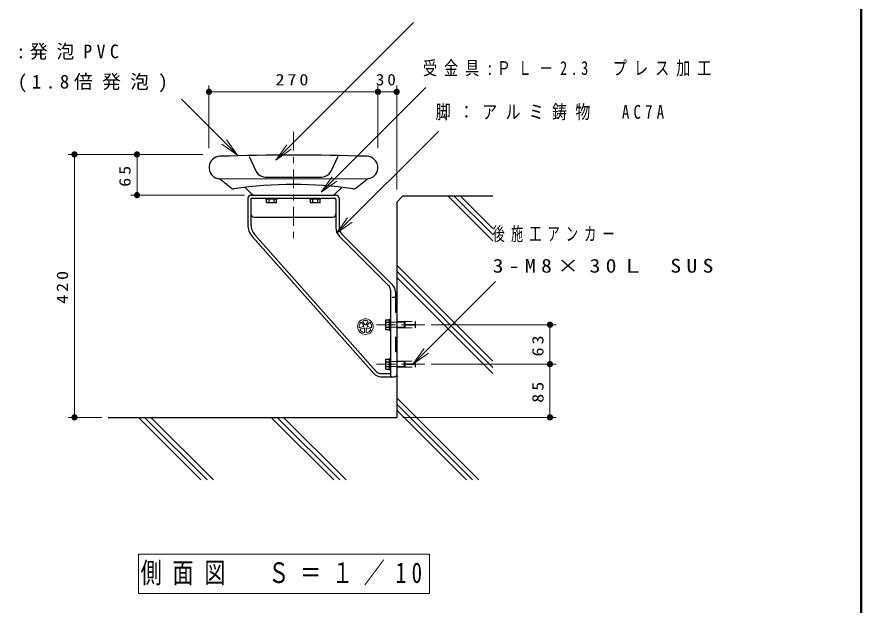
# Model space of a CAD drawing. Units: millimetres on the paper, scale 1:10. Extents: x -365 to 12, y -38 to 257.
# Drawn here: x -134.9 to 0, y 51.6 to 145.5 of the extents above; entities that cross this region are included whole.
import ezdxf

# ---------------------------------------------------------------- set-up
doc = ezdxf.new("R2010")
doc.units = ezdxf.units.MM
for name, pattern in [('USER1', [4.5, 2.5, -2]), ('USER2', [6, 3, -1, 1, -1]), ('USER3', [8, 3, -1, 1, -1, 1, -1])]:
    doc.linetypes.add(name, pattern=pattern)
doc.layers.add('LY_1', color=7, linetype='Continuous', lineweight=25)
doc.layers.add('LY_2', color=7, linetype='Continuous', lineweight=13)
doc.styles.add('ＭＳ ゴシック', font='')
doc.styles.get('ＭＳ ゴシック').set_extended_font_data('MS Gothic')

# ---------------------------------------------------------------- blocks, each defined once
blk = doc.blocks.new('open_arrow')
at = {"color": 0, "linetype": 'Continuous', "lineweight": -2}
blk.add_lwpolyline([(7.5, 1.25), (0, 0), (7.5, -1.25)], dxfattribs=at)
blk = doc.blocks.new('filled_dot')
at = {"color": 0, "linetype": 'Continuous', "lineweight": -2, "const_width": 1.25}
blk.add_lwpolyline([(-0.625, 0, 1), (0.625, 0, 1)], format="xyb", close=True, dxfattribs=at)

msp = doc.modelspace()

# ---------------------------------------------------------------- linework, layer by layer
at = {"layer": 'LY_1', "lineweight": 13}
for p, q in [((-93.558, 122.655), (-71.546, 144.666)), ((-104.234, 124.579), (-104.234, 134.579)), ((-86.287, 117.541), (-69.572, 134.256)), ((-77.234, 124.579), (-77.234, 134.579)), ((-74.234, 117.979), (-74.234, 134.579)), ((-99.69, 123.454), (-108.647, 132.411)), ((-104.234, 133.579), (-77.234, 133.579)), ((-77.234, 133.579), (-74.234, 133.579)), ((-77.234, 133.579), (-77.234, 131.579)), ((-83.845, 110.983), (-67.572, 127.256)), ((-105.234, 123.579), (-126.734, 123.579)), ((-125.734, 81.579), (-125.734, 123.579)), ((-115.734, 117.079), (-115.734, 123.579)), ((-115.734, 123.579), (-113.734, 123.579)), ((-102.433, 119.679), (-79.034, 119.679)), ((-98.534, 117.079), (-116.734, 117.079)), ((-66.064, 116.979), (-58.868, 109.782)), ((-65.074, 116.979), (-58.868, 110.772)), ((-64.085, 116.979), (-58.868, 111.762)), ((-74.234, 105.915), (-58.868, 90.549)), ((-74.234, 104.925), (-58.868, 89.559)), ((-74.234, 103.935), (-58.868, 88.569)), ((-71.626, 90.079), (-58.428, 103.277)), ((-79.599, 96.091), (-80.07, 95.939)), ((-79.522, 95.854), (-79.992, 95.701)), ((-79.537, 96.284), (-79.828, 96.684)), ((-79.335, 96.431), (-79.625, 96.831)), ((-79.132, 96.431), (-78.842, 96.831)), ((-78.945, 95.854), (-78.475, 95.701)), ((-78.93, 96.284), (-78.64, 96.684)), ((-78.868, 96.091), (-78.397, 95.939)), ((-68.734, 96.379), (-48.734, 96.379)), ((-49.734, 96.379), (-49.734, 90.079)), ((-79.359, 95.735), (-79.359, 95.24)), ((-79.109, 95.735), (-79.109, 95.24)), ((-68.734, 90.079), (-48.734, 90.079)), ((-49.734, 90.079), (-49.734, 81.579)), ((-74.234, 84.701), (-61.111, 71.579)), ((-74.234, 83.711), (-62.101, 71.579)), ((-74.234, 82.722), (-63.091, 71.579)), ((-121.335, 81.579), (-126.734, 81.579)), ((-115.517, 81.579), (-105.517, 71.579)), ((-114.527, 81.579), (-104.527, 71.579)), ((-113.537, 81.579), (-103.537, 71.579)), ((-94.304, 81.579), (-84.304, 71.579)), ((-93.314, 81.579), (-83.314, 71.579)), ((-92.324, 81.579), (-82.324, 71.579)), ((-73.234, 81.579), (-48.734, 81.579)), ((-68.984, 59.729), (-115.484, 59.729)), ((-115.484, 59.729), (-115.484, 53.429)), ((-68.984, 53.429), (-68.984, 59.729)), ((-115.484, 53.429), (-68.984, 53.429))]:
    msp.add_line(p, q, dxfattribs=at)
at = {"layer": 'LY_1', "linetype": 'USER2', "lineweight": 13}
for p, q in [((-90.734, 127.198), (-90.734, 109.59)), ((-77.443, 96.379), (-69.734, 96.379)), ((-77.443, 90.079), (-69.734, 90.079))]:
    msp.add_line(p, q, dxfattribs=at)
at = {"layer": 'LY_1'}
for p, q in [((-97.834, 123.239), (-96.685, 120.861)), ((-83.634, 123.239), (-84.782, 120.861)), ((-100.705, 118.208), (-102.282, 119.45)), ((-95.234, 119.971), (-86.234, 119.971)), ((-80.762, 118.208), (-79.185, 119.45)), ((-98.475, 118.32), (-97.468, 117.313)), ((-83.999, 117.313), (-82.992, 118.32)), ((-98.034, 116.579), (-98.034, 112.419)), ((-97.534, 117.079), (-83.934, 117.079)), ((-97.534, 116.379), (-97.534, 112.419)), ((-97.334, 116.579), (-84.134, 116.579)), ((-95.134, 116.419), (-95.134, 116.579)), ((-93.333, 116.419), (-95.133, 116.419)), ((-95.024, 115.869), (-95.024, 116.419)), ((-94.629, 115.869), (-94.629, 116.419)), ((-93.839, 115.869), (-93.839, 116.419)), ((-93.444, 115.869), (-93.444, 116.419)), ((-93.334, 116.419), (-93.334, 116.579)), ((-88.134, 116.419), (-88.134, 116.579)), ((-86.333, 116.419), (-88.133, 116.419)), ((-88.024, 115.869), (-88.024, 116.419)), ((-87.629, 115.869), (-87.629, 116.419)), ((-86.839, 115.869), (-86.839, 116.419)), ((-86.444, 115.869), (-86.444, 116.419)), ((-86.334, 116.419), (-86.334, 116.579)), ((-83.934, 116.379), (-83.934, 111.9)), ((-83.434, 116.579), (-83.434, 111.9)), ((-73.234, 116.979), (-74.234, 115.979)), ((-73.234, 116.979), (-58.868, 116.979)), ((-93.443, 115.869), (-95.023, 115.869)), ((-86.443, 115.869), (-88.023, 115.869)), ((-74.234, 115.979), (-74.234, 81.579)), ((-97.034, 113.579), (-84.434, 113.579)), ((-96.903, 110.759), (-77.507, 88.915)), ((-82.994, 110.839), (-74.873, 102.718)), ((-97.277, 110.427), (-77.881, 88.583)), ((-83.348, 110.486), (-75.526, 102.665)), ((-75.234, 101.958), (-75.234, 88.379)), ((-74.434, 101.658), (-74.434, 98.379)), ((-74.934, 100.779), (-74.534, 100.779)), ((-74.434, 98.379), (-74.234, 98.379)), ((-74.434, 94.379), (-74.434, 92.079)), ((-74.434, 94.379), (-74.234, 94.379)), ((-74.434, 92.079), (-74.234, 92.079)), ((-76.759, 88.579), (-75.234, 88.579)), ((-76.759, 88.079), (-74.534, 88.079)), ((-120.335, 81.579), (-74.234, 81.579))]:
    msp.add_line(p, q, dxfattribs=at)
at = {"layer": 'LY_1', "color": 2}
for p, q in [((-75.944, 95.589), (-75.944, 97.169)), ((-75.944, 97.169), (-75.394, 97.169)), ((-75.394, 95.479), (-75.394, 97.279)), ((-75.394, 97.279), (-75.234, 97.279)), ((-75.234, 95.479), (-75.234, 97.279)), ((-75.944, 96.774), (-75.394, 96.774)), ((-75.944, 95.984), (-75.394, 95.984)), ((-75.944, 95.589), (-75.394, 95.589)), ((-75.394, 95.479), (-75.234, 95.479)), ((-75.944, 89.289), (-75.944, 90.869)), ((-75.944, 90.869), (-75.394, 90.869)), ((-75.944, 90.474), (-75.394, 90.474)), ((-75.394, 89.179), (-75.394, 90.979)), ((-75.394, 90.979), (-75.234, 90.979)), ((-75.234, 89.179), (-75.234, 90.979)), ((-75.944, 89.684), (-75.394, 89.684)), ((-75.944, 89.289), (-75.394, 89.289)), ((-75.394, 89.179), (-75.234, 89.179))]:
    msp.add_line(p, q, dxfattribs=at)
at = {"layer": 'LY_1', "color": 2, "linetype": 'USER1', "lineweight": 13}
for p, q in [((-75.394, 96.779), (-72.894, 96.779)), ((-75.394, 96.779), (-73.394, 96.779)), ((-75.394, 95.979), (-72.894, 95.979)), ((-75.394, 95.979), (-73.394, 95.979)), ((-74.234, 95.879), (-74.234, 96.879)), ((-74.234, 96.879), (-71.284, 96.879)), ((-74.234, 95.879), (-71.284, 95.879)), ((-72.894, 95.979), (-72.894, 96.779)), ((-72.734, 96.329), (-72.734, 96.429)), ((-72.734, 96.429), (-71.234, 96.429)), ((-72.734, 96.329), (-71.234, 96.329)), ((-71.284, 96.879), (-71.284, 96.429)), ((-71.234, 96.829), (-71.284, 96.879)), ((-71.284, 95.879), (-71.284, 96.329)), ((-71.234, 95.929), (-71.284, 95.879)), ((-71.234, 96.829), (-71.234, 96.429)), ((-71.234, 95.929), (-71.234, 96.329)), ((-75.394, 90.479), (-72.894, 90.479)), ((-75.394, 90.479), (-73.394, 90.479)), ((-74.234, 89.579), (-74.234, 90.579)), ((-74.234, 90.579), (-71.284, 90.579)), ((-72.894, 89.679), (-72.894, 90.479)), ((-71.284, 90.579), (-71.284, 90.129)), ((-71.234, 90.529), (-71.284, 90.579)), ((-71.234, 90.529), (-71.234, 90.129)), ((-75.394, 89.679), (-72.894, 89.679)), ((-75.394, 89.679), (-73.394, 89.679)), ((-74.234, 89.579), (-71.284, 89.579)), ((-72.734, 90.029), (-72.734, 90.129)), ((-72.734, 90.129), (-71.234, 90.129)), ((-72.734, 90.029), (-71.234, 90.029)), ((-71.284, 89.579), (-71.284, 90.029)), ((-71.234, 89.629), (-71.284, 89.579)), ((-71.234, 89.629), (-71.234, 90.029))]:
    msp.add_line(p, q, dxfattribs=at)
at = {"layer": 'LY_1', "linetype": 'USER3', "lineweight": 13}
for p, q in [((-73.034, 96.046), (-73.034, 96.711)), ((-73.034, 89.746), (-73.034, 90.411))]:
    msp.add_line(p, q, dxfattribs=at)
at = {"layer": 'LY_1', "lineweight": 13}
msp.add_circle((-79.234, 96.079), 1.25, dxfattribs=at)
at = {"layer": 'LY_1'}
for centre, radius, start, end in [((-102.433, 121.479), 1.8, 91.95865, 256.38937), ((-90.734, -220.642), 344.121, 88.04135, 91.95865), ((-79.034, 121.479), 1.8, 283.61063, 88.04135), ((-103.21, 118.272), 1.5, 51.76955, 76.38938), ((-90.734, 53.202), 65.577, 81.65891, 98.34109), ((-78.257, 118.272), 1.5, 103.61062, 128.23045), ((-100.334, 118.679), 0.6, 231.76961, 278.34109), ((-81.134, 118.679), 0.6, 261.65891, 308.2304), ((-97.534, 116.579), 0.5, 89.99998, 179.99996), ((-97.334, 116.379), 0.2, 89.99998, 179.99996), ((-96.902, 117.879), 0.8, 225, 270), ((-84.565, 117.879), 0.8, 270, 315), ((-84.134, 116.379), 0.2, 0, 89.99998), ((-83.934, 116.579), 0.5, 0, 89.99998), ((-97.034, 114.079), 0.5, 179.99998, 270.00003), ((-84.434, 114.079), 0.5, 270.00002, 0), ((-95.034, 112.419), 3, 179.99998, 221.60284), ((-95.034, 112.419), 2.5, 179.99998, 221.60284), ((-81.934, 111.9), 2, 179.99998, 224.99998), ((-81.934, 111.9), 1.5, 179.99998, 224.99998), ((-76.234, 101.958), 1, 0, 45), ((-75.934, 101.658), 1.5, 0, 44.99999), ((-76.759, 89.579), 1.5, 221.60286, 270.00002), ((-76.759, 89.579), 1, 221.60284, 270.00002), ((-74.934, 88.379), 0.3, 179.99998, 270.00003), ((-74.534, 88.379), 0.3, 270.00002, 0)]:
    msp.add_arc(centre, radius, start, end, dxfattribs=at)
at = {"layer": 'LY_1', "lineweight": 13}
for centre, radius, start, end in [((-79.234, 96.079), 1, 142.60154, 181.3984), ((-80.108, 96.057), 0.125, 181.39818, 288.00022), ((-79.929, 96.61), 0.125, 35.99997, 142.60159), ((-79.524, 96.904), 0.125, 109.39817, 216.0002), ((-79.638, 96.21), 0.125, 287.99999, 35.99998), ((-79.234, 96.079), 1, 70.60155, 109.39842), ((-79.484, 95.735), 0.125, 359.99999, 107.99998), ((-79.234, 96.504), 0.125, 216, 323.99998), ((-78.984, 95.735), 0.125, 71.99999, 179.99996), ((-78.829, 96.21), 0.125, 143.99999, 251.99997), ((-78.943, 96.904), 0.125, 323.99997, 70.6016), ((-78.538, 96.61), 0.125, 37.39818, 144.00021), ((-79.234, 96.079), 1, 358.60155, 37.39842), ((-78.359, 96.057), 0.125, 251.99998, 358.6016), ((-79.954, 95.582), 0.125, 107.99996, 214.60159), ((-79.234, 96.079), 1, 214.60156, 253.39842), ((-79.484, 95.24), 0.125, 253.39817, 0.00021), ((-78.984, 95.24), 0.125, 179.99998, 286.60159), ((-79.234, 96.079), 1, 286.60156, 325.39843), ((-78.513, 95.582), 0.125, 325.39818, 72.00021)]:
    msp.add_arc(centre, radius, start, end, dxfattribs=at)
at = {"layer": 'LY_1'}
for centre, major_axis, start_param, end_param in [((-95.234, 121.509), (1.6, 0), 3.5763809, 4.712389), ((-86.234, 121.509), (-1.6, 0), 1.5707963, 2.7068044)]:
    msp.add_ellipse(centre, major_axis=major_axis, ratio=0.961266, start_param=start_param, end_param=end_param, dxfattribs=at)
at = {"layer": 'LY_2', "lineweight": 50}
msp.add_line((0, 0), (0, 257), dxfattribs=at)

# ---------------------------------------------------------------- block references
at = {"layer": 'LY_1', "lineweight": 13, "xscale": 0.4, "yscale": 0.4}
for p in [(-104.234, 133.579), (-77.234, 133.579)]:
    msp.add_blockref('filled_dot', p, dxfattribs=at)
for name, p, rotation in [('filled_dot', (-77.234, 133.579), 180), ('filled_dot', (-74.234, 133.579), 180), ('open_arrow', (-99.69, 123.454), 135), ('open_arrow', (-93.558, 122.655), 45), ('filled_dot', (-125.734, 123.579), 270), ('filled_dot', (-115.734, 123.579), 270), ('open_arrow', (-86.287, 117.541), 45), ('filled_dot', (-115.734, 117.079), 90), ('open_arrow', (-83.845, 110.983), 45), ('filled_dot', (-49.734, 96.379), 270), ('open_arrow', (-71.626, 90.079), 45), ('filled_dot', (-49.734, 90.079), 270), ('filled_dot', (-125.734, 81.579), 90), ('filled_dot', (-49.734, 81.579), 90)]:
    msp.add_blockref(name, p, dxfattribs=dict(at, rotation=rotation))

# ---------------------------------------------------------------- texts
at = {"layer": 'LY_1', "style": 'ＭＳ ゴシック'}
for s, insert, char_height, attachment_point in [('\\T1.5;\\W0.95;座:発泡PVC', (-139.286, 139.911), 2.199, 4), ('\\T1.5;\\W0.75;受金具:ＰＬ－2.3\u3000プレス加工', (-70.035, 137.256), 2.199, 4), ('\\T1.5;\\~\\~(1.8倍発泡)', (-139.286, 134.911), 2.199, 4), ('\\T1.33;\\W1.15;270', (-90.734, 134.579), 1.833, 8), ('\\T1.34;\\W1.1;30', (-75.734, 134.579), 1.833, 8), ('\\T1.55;\\W0.8;脚：アルミ鋳物\u3000AC7A', (-67.997, 130.256), 2.199, 4), ('\\T1.5;\\W0.65;後施工アンカー', (-58.89, 110.777), 2.199, 4), ('\\T1.5;\\W1.15;3-M8×30Ｌ\\~SUS', (-58.89, 105.777), 2.199, 4), ('\\T1.51;\\W0.75;側面図\u3000Ｓ＝１／10', (-92.234, 56.579), 3.299, 5)]:
    msp.add_mtext(s, dxfattribs=dict(at, insert=insert, char_height=char_height, attachment_point=attachment_point))
at = {"layer": 'LY_1', "char_height": 1.833, "attachment_point": 8, "rotation": 90, "style": 'ＭＳ ゴシック'}
for s, insert in [('\\T1.34;\\W1.15;65', (-116.734, 120.329)), ('\\T1.33;\\W1.15;420', (-126.734, 102.579)), ('\\T1.34;\\W1.15;63', (-50.734, 93.229)), ('\\T1.34;\\W1.15;85', (-50.734, 85.829))]:
    msp.add_mtext(s, dxfattribs=dict(at, insert=insert))

doc.saveas('drawing.dxf')
